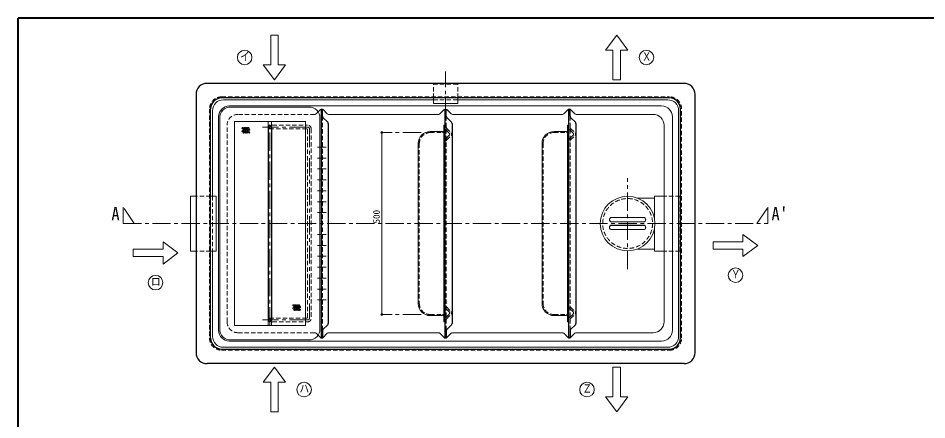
# Model space of a CAD drawing. Units: millimetres at full size, sheet at 1:10; details may follow other scales. Extents: x -2058 to 1992, y -1332 to 1478.
# Drawn here: x -2058 to 437, y 374 to 1478 of the extents above; entities that cross this region are included whole.
import ezdxf
from ezdxf.enums import TextEntityAlignment as Align

# ---------------------------------------------------------------- set-up
doc = ezdxf.new("R2010")
doc.units = ezdxf.units.MM
doc.header["$LTSCALE"] = 10
doc.header["$PDMODE"] = 32
doc.header["$PDSIZE"] = 5
doc.linetypes.add('CHAIN1', pattern=[8, 5, -1, 1, -1])
doc.linetypes.add('DASHED1', pattern=[1.8, 1.2, -0.6])
doc.layers.add('0-0____1', color=7, linetype='Continuous', lineweight=18)
doc.styles.add('ＭＳ ゴシック', font='')
doc.styles.get('ＭＳ ゴシック').set_extended_font_data('MS Gothic')

msp = doc.modelspace()

# ---------------------------------------------------------------- linework, layer by layer
at = {"layer": '0-0____1', "color": 1, "lineweight": 40}
for p in [(-2057.75, -1332.46), (1992.25, 1477.54)]:
    msp.add_line(p, (-2057.75, 1477.54), dxfattribs=at)
at = {"layer": '0-0____1', "color": 4, "lineweight": 9}
for p, q in [((-1364.38, 1430.71), (-1364.38, 1349.08)), ((-1343.97, 1430.71), (-1364.38, 1430.71)), ((-1343.97, 1349.08), (-1343.97, 1430.71)), ((-444.79, 1389.89), (-414.17, 1430.71)), ((-383.56, 1389.89), (-414.17, 1430.71)), ((-424.38, 1389.89), (-444.79, 1389.89)), ((-424.38, 1389.89), (-424.38, 1308.26)), ((-383.56, 1389.89), (-403.97, 1389.89)), ((-403.97, 1308.26), (-403.97, 1389.89)), ((-1384.79, 1349.08), (-1364.38, 1349.08)), ((-1384.79, 1349.08), (-1354.17, 1308.26)), ((-1323.56, 1349.08), (-1354.17, 1308.26)), ((-1343.97, 1349.08), (-1323.56, 1349.08)), ((-424.38, 1308.26), (-403.97, 1308.26)), ((-1477.39, 1236.47), (-290.96, 1236.47)), ((-1507.39, 620.05), (-1507.39, 1206.47)), ((-260.96, 1206.47), (-260.96, 620.05)), ((-889.17, 1183.26), (-889.17, 643.26)), ((-889.17, 1183.26), (-886.17, 1183.26)), ((-549.17, 1183.26), (-549.17, 643.26)), ((-549.17, 1183.26), (-546.17, 1183.26)), ((-1059.17, 663.26), (-1059.17, 1163.26)), ((-892.17, 1166.26), (-926.17, 1166.26)), ((-552.17, 1166.26), (-586.17, 1166.26)), ((-959.17, 1133.26), (-959.17, 693.26)), ((-619.17, 1133.26), (-619.17, 693.26)), ((-357.51, 983.36), (-310.67, 983.36)), ((-310.67, 988.76), (-310.67, 928.18)), ((-284.17, 988.76), (-310.67, 988.76)), ((-427.92, 930.13), (-340.42, 930.13)), ((-427.92, 917.63), (-340.42, 917.63)), ((-427.92, 908.88), (-340.42, 908.88)), ((-310.67, 898.33), (-310.67, 837.76)), ((-427.92, 896.38), (-340.42, 896.38)), ((-1659.99, 863.06), (-1619.17, 832.44)), ((-1659.99, 842.65), (-1659.99, 863.06)), ((-67.54, 863.06), (-149.17, 863.06)), ((-67.54, 822.24), (-26.72, 852.85)), ((-1659.99, 842.65), (-1741.62, 842.65)), ((-1741.62, 842.65), (-1741.62, 822.24)), ((-1659.99, 801.83), (-1619.17, 832.44)), ((-357.51, 843.16), (-310.67, 843.16)), ((-284.17, 837.76), (-310.67, 837.76)), ((-67.54, 822.24), (-67.54, 842.65)), ((-1741.62, 822.24), (-1659.99, 822.24)), ((-1659.99, 801.83), (-1659.99, 822.24)), ((-892.17, 660.26), (-926.17, 660.26)), ((-552.17, 660.26), (-586.17, 660.26)), ((-889.17, 643.26), (-886.17, 643.26)), ((-549.17, 643.26), (-546.17, 643.26)), ((-1477.39, 590.05), (-290.96, 590.05)), ((-1384.79, 477.44), (-1354.17, 518.26)), ((-1323.56, 477.44), (-1354.17, 518.26)), ((-424.38, 518.26), (-424.38, 436.63)), ((-403.97, 518.26), (-424.38, 518.26)), ((-403.97, 436.63), (-403.97, 518.26)), ((-1364.38, 477.44), (-1384.79, 477.44)), ((-1364.38, 477.44), (-1364.38, 395.81)), ((-1323.56, 477.44), (-1343.97, 477.44)), ((-1343.97, 395.81), (-1343.97, 477.44)), ((-444.79, 436.63), (-424.38, 436.63)), ((-444.79, 436.63), (-414.17, 395.81)), ((-383.56, 436.63), (-414.17, 395.81)), ((-403.97, 436.63), (-383.56, 436.63)), ((-1364.38, 395.81), (-1343.97, 395.81))]:
    msp.add_line(p, q, dxfattribs=at)
at = {"layer": '0-0____1', "color": 4, "linetype": 'CHAIN1', "lineweight": 9}
for p, q in [((-884.17, 1208.26), (-884.17, 1331.26)), ((-1262.87, 1178.26), (-1386.67, 1178.26)), ((-1366.67, 633.26), (-1366.67, 1193.26)), ((-1257.87, 1173.26), (-1257.87, 653.26)), ((-951.17, 1163.26), (-1059.17, 1163.26)), ((-1212.17, 1123.26), (-1236.17, 1123.26)), ((-1212.17, 1093.26), (-1236.17, 1093.26)), ((-1212.17, 1063.26), (-1236.17, 1063.26)), ((-1212.17, 1033.26), (-1236.17, 1033.26)), ((-384.17, 788.26), (-384.17, 1038.26)), ((-1212.17, 1003.26), (-1236.17, 1003.26)), ((-1212.17, 973.26), (-1236.17, 973.26)), ((-29.17, 913.26), (0.83, 958.26)), ((0.83, 958.26), (0.83, 913.26)), ((-1212.17, 943.26), (-1236.17, 943.26)), ((-1769.17, 913.26), (0.83, 913.26)), ((-1212.17, 883.26), (-1236.17, 883.26)), ((-1212.17, 853.26), (-1236.17, 853.26)), ((-1212.17, 823.26), (-1236.17, 823.26)), ((-1212.17, 793.26), (-1236.17, 793.26)), ((-1212.17, 763.26), (-1236.17, 763.26)), ((-1212.17, 733.26), (-1236.17, 733.26)), ((-1212.17, 703.26), (-1236.17, 703.26)), ((-951.17, 663.26), (-1059.17, 663.26)), ((-1262.87, 648.26), (-1386.67, 648.26))]:
    msp.add_line(p, q, dxfattribs=at)
at = {"layer": '0-0____1', "color": 5, "lineweight": 25}
for p, q in [((-229.17, 1298.26), (-1539.17, 1298.26)), ((-1569.17, 1268.26), (-1569.17, 558.26)), ((-269.17, 1258.26), (-1499.17, 1258.26)), ((-199.17, 558.26), (-199.17, 1268.26)), ((-1529.17, 598.26), (-1529.17, 1228.26)), ((-1226.17, 1226.26), (-1226.17, 600.26)), ((-1222.17, 1226.26), (-1226.17, 1226.26)), ((-1222.17, 1208.33), (-1222.17, 1226.26)), ((-882.17, 1226.26), (-886.17, 1226.26)), ((-886.17, 1226.26), (-886.17, 600.26)), ((-882.17, 1208.33), (-882.17, 1226.26)), ((-542.17, 1226.26), (-546.17, 1226.26)), ((-546.17, 1226.26), (-546.17, 600.26)), ((-542.17, 1208.33), (-542.17, 1226.26)), ((-239.17, 598.26), (-239.17, 1228.26)), ((-1220.71, 1204.79), (-1207.64, 1191.72)), ((-880.71, 1204.79), (-867.64, 1191.72)), ((-540.71, 1204.79), (-527.64, 1191.72)), ((-1371.67, 1178.26), (-1371.67, 648.26)), ((-1361.67, 1178.26), (-1361.67, 648.26)), ((-1206.17, 1188.19), (-1206.17, 638.33)), ((-866.17, 1188.19), (-866.17, 638.33)), ((-526.17, 1188.19), (-526.17, 638.33)), ((-1220.71, 621.72), (-1207.64, 634.79)), ((-880.71, 621.72), (-867.64, 634.79)), ((-540.71, 621.72), (-527.64, 634.79)), ((-882.17, 600.26), (-886.17, 600.26)), ((-882.17, 618.19), (-882.17, 600.26)), ((-1499.17, 568.26), (-269.17, 568.26)), ((-229.17, 528.26), (-1539.17, 528.26))]:
    msp.add_line(p, q, dxfattribs=at)
at = {"layer": '0-0____1', "color": 4, "linetype": 'DASHED1', "lineweight": 9}
for p, q in [((-850.67, 1258.26), (-850.67, 1296.26)), ((-917.67, 1253.26), (-850.67, 1253.26)), ((-1265.37, 1173.26), (-1361.67, 1173.26)), ((-1359.17, 1183.26), (-1262.87, 1183.26)), ((-1252.87, 1173.26), (-1252.87, 653.26)), ((-880.67, 1174.08), (-868.68, 1162.33)), ((-540.67, 1174.08), (-528.68, 1162.33)), ((-1262.87, 1170.76), (-1262.87, 655.76)), ((-926.17, 1163.26), (-892.17, 1163.26)), ((-883.47, 1171.22), (-874.74, 1162.68)), ((-883.47, 1146.3), (-874.74, 1154.84)), ((-880.67, 1143.44), (-868.68, 1155.19)), ((-586.17, 1163.26), (-552.17, 1163.26)), ((-543.47, 1171.22), (-534.74, 1162.68)), ((-543.47, 1146.3), (-534.74, 1154.84)), ((-540.67, 1143.44), (-528.68, 1155.19)), ((-1222.17, 1135.76), (-1226.17, 1135.76)), ((-956.17, 1133.26), (-956.17, 693.26)), ((-616.17, 1133.26), (-616.17, 693.26)), ((-1222.17, 1110.76), (-1226.17, 1110.76)), ((-1222.17, 1105.76), (-1226.17, 1105.76)), ((-1222.17, 1080.76), (-1226.17, 1080.76)), ((-1222.17, 1075.76), (-1226.17, 1075.76)), ((-1222.17, 1050.76), (-1226.17, 1050.76)), ((-1222.17, 1045.76), (-1226.17, 1045.76)), ((-1222.17, 1020.76), (-1226.17, 1020.76)), ((-1222.17, 1015.76), (-1226.17, 1015.76)), ((-1529.17, 988.76), (-1569.17, 988.76)), ((-1524.17, 988.76), (-1524.17, 837.76)), ((-1222.17, 990.76), (-1226.17, 990.76)), ((-1222.17, 985.76), (-1226.17, 985.76)), ((-240.67, 988.76), (-284.17, 988.76)), ((-240.67, 837.76), (-240.67, 988.76)), ((-1222.17, 960.76), (-1226.17, 960.76)), ((-1222.17, 955.76), (-1226.17, 955.76)), ((-1222.17, 930.76), (-1226.17, 930.76)), ((-1222.17, 925.76), (-1226.17, 925.76)), ((-1222.17, 900.76), (-1226.17, 900.76)), ((-1222.17, 895.76), (-1226.17, 895.76)), ((-1222.17, 870.76), (-1226.17, 870.76)), ((-1222.17, 865.76), (-1226.17, 865.76)), ((-1529.17, 837.76), (-1569.17, 837.76)), ((-1222.17, 840.76), (-1226.17, 840.76)), ((-1222.17, 835.76), (-1226.17, 835.76)), ((-240.67, 837.76), (-284.17, 837.76)), ((-1222.17, 810.76), (-1226.17, 810.76)), ((-1222.17, 805.76), (-1226.17, 805.76)), ((-1222.17, 780.76), (-1226.17, 780.76)), ((-1222.17, 775.76), (-1226.17, 775.76)), ((-1222.17, 750.76), (-1226.17, 750.76)), ((-1222.17, 745.76), (-1226.17, 745.76)), ((-1222.17, 720.76), (-1226.17, 720.76)), ((-1222.17, 715.76), (-1226.17, 715.76)), ((-1222.17, 690.76), (-1226.17, 690.76)), ((-883.47, 680.22), (-874.74, 671.68)), ((-880.67, 683.08), (-868.68, 671.33)), ((-543.47, 680.22), (-534.74, 671.68)), ((-540.67, 683.08), (-528.68, 671.33)), ((-1265.37, 653.26), (-1361.67, 653.26)), ((-926.17, 663.26), (-892.17, 663.26)), ((-883.47, 655.3), (-874.74, 663.84)), ((-880.67, 652.44), (-868.68, 664.19)), ((-586.17, 663.26), (-552.17, 663.26)), ((-543.47, 655.3), (-534.74, 663.84)), ((-540.67, 652.44), (-528.68, 664.19)), ((-1359.17, 643.26), (-1262.87, 643.26))]:
    msp.add_line(p, q, dxfattribs=at)
at = {"layer": '0-0____1', "linetype": 'DASHED1'}
for p, q in [((-1499.17, 1261.26), (-269.17, 1261.26)), ((-1532.17, 1228.26), (-1532.17, 598.26)), ((-236.17, 598.26), (-236.17, 1228.26)), ((-1243.06, 1213.26), (-1454.17, 1213.26)), ((-1239.49, 1214.76), (-1234.31, 1220.05)), ((-1222.17, 1208.33), (-1222.17, 618.19)), ((-882.17, 1208.33), (-882.17, 618.19)), ((-542.17, 1208.33), (-542.17, 618.19)), ((-1484.17, 643.26), (-1484.17, 1183.26)), ((-1454.17, 613.26), (-1243.06, 613.26)), ((-1239.49, 611.76), (-1234.31, 606.47)), ((-1499.17, 565.26), (-269.17, 565.26))]:
    msp.add_line(p, q, dxfattribs=at)
at = {"layer": '0-0____1'}
for p, q in [((-917.67, 1253.26), (-1494.17, 1253.26)), ((-917.67, 1243.26), (-917.67, 1258.26)), ((-274.17, 1253.26), (-850.67, 1253.26)), ((-1524.17, 988.76), (-1524.17, 1223.26)), ((-1259.17, 1233.26), (-1474.17, 1233.26)), ((-1234.31, 1220.05), (-1227.75, 1226.76)), ((-1208.86, 1214.76), (-1220.6, 1226.76)), ((-899.49, 1214.76), (-887.75, 1226.76)), ((-868.86, 1214.76), (-880.6, 1226.76)), ((-559.49, 1214.76), (-547.75, 1226.76)), ((-528.86, 1214.76), (-540.6, 1226.76)), ((-244.17, 603.26), (-244.17, 1223.26)), ((-1504.17, 623.26), (-1504.17, 1203.26)), ((-1229.17, 623.26), (-1229.17, 1203.26)), ((-903.06, 1213.26), (-1205.28, 1213.26)), ((-563.06, 1213.26), (-865.28, 1213.26)), ((-314.17, 1213.26), (-525.28, 1213.26)), ((-1464.17, 633.26), (-1464.17, 1193.26)), ((-1269.17, 1193.26), (-1464.17, 1193.26)), ((-1371.67, 1193.26), (-1371.67, 1178.26)), ((-1361.67, 1178.26), (-1361.67, 1193.26)), ((-1269.17, 633.26), (-1269.17, 1193.26)), ((-284.17, 643.26), (-284.17, 1183.26)), ((-1569.17, 988.76), (-1584.17, 988.76)), ((-1584.17, 837.76), (-1584.17, 988.76)), ((-1529.17, 988.76), (-1514.17, 988.76)), ((-1514.17, 837.76), (-1514.17, 988.76)), ((-427.92, 929.51), (-340.42, 929.51)), ((-427.92, 918.26), (-340.42, 918.26)), ((-427.92, 908.26), (-340.42, 908.26)), ((-427.92, 897.01), (-340.42, 897.01)), ((-1569.17, 837.76), (-1584.17, 837.76)), ((-1529.17, 837.76), (-1514.17, 837.76)), ((-1524.17, 603.26), (-1524.17, 837.76)), ((-1464.17, 633.26), (-1269.17, 633.26)), ((-1371.67, 633.26), (-1371.67, 648.26)), ((-1361.67, 648.26), (-1361.67, 633.26)), ((-1234.31, 606.47), (-1227.75, 599.76)), ((-1208.86, 611.76), (-1220.6, 599.76)), ((-1205.28, 613.26), (-903.06, 613.26)), ((-899.49, 611.76), (-887.75, 599.76)), ((-868.86, 611.76), (-880.6, 599.76)), ((-865.28, 613.26), (-563.06, 613.26)), ((-559.49, 611.76), (-547.75, 599.76)), ((-528.86, 611.76), (-540.6, 599.76)), ((-525.28, 613.26), (-314.17, 613.26)), ((-1474.17, 593.26), (-1259.17, 593.26)), ((-1494.17, 573.26), (-274.17, 573.26))]:
    msp.add_line(p, q, dxfattribs=at)
at = {"layer": '0-0____1', "color": 4, "linetype": 'DASHED1', "lineweight": 9}
for points in [[(-917.67, 1258.26), (-917.67, 1296.26), (-850.67, 1296.26)], [(-874.74, 1162.68), (-874.46, 1162.31), (-873.99, 1161.67), (-873.56, 1161.04), (-873.2, 1160.4), (-872.92, 1159.76), (-872.77, 1159.13), (-872.74, 1158.76), (-872.77, 1158.39), (-872.92, 1157.75), (-873.2, 1157.12), (-873.56, 1156.48), (-873.99, 1155.85), (-874.46, 1155.21), (-874.74, 1154.84)], [(-534.74, 1162.68), (-534.46, 1162.31), (-533.99, 1161.67), (-533.56, 1161.04), (-533.2, 1160.4), (-532.92, 1159.76), (-532.77, 1159.13), (-532.74, 1158.76), (-532.77, 1158.39), (-532.92, 1157.75), (-533.2, 1157.12), (-533.56, 1156.48), (-533.99, 1155.85), (-534.46, 1155.21), (-534.74, 1154.84)], [(-874.74, 663.84), (-874.46, 664.21), (-873.99, 664.85), (-873.56, 665.48), (-873.2, 666.12), (-872.92, 666.75), (-872.77, 667.39), (-872.74, 667.76), (-872.77, 668.13), (-872.92, 668.76), (-873.2, 669.4), (-873.56, 670.04), (-873.99, 670.67), (-874.46, 671.31), (-874.74, 671.68)], [(-534.74, 663.84), (-534.46, 664.21), (-533.99, 664.85), (-533.56, 665.48), (-533.2, 666.12), (-532.92, 666.75), (-532.77, 667.39), (-532.74, 667.76), (-532.77, 668.13), (-532.92, 668.76), (-533.2, 669.4), (-533.56, 670.04), (-533.99, 670.67), (-534.46, 671.31), (-534.74, 671.68)]]:
    msp.add_lwpolyline(points, dxfattribs=at)
at = {"layer": '0-0____1'}
msp.add_lwpolyline([(-917.67, 1243.26), (-850.67, 1243.26), (-850.67, 1258.26)], dxfattribs=at)
at = {"layer": '0-0____1', "color": 4, "linetype": 'CHAIN1', "lineweight": 9}
msp.add_lwpolyline([(-1739.17, 913.26), (-1769.17, 958.26), (-1769.17, 913.26)], dxfattribs=at)
at = {"layer": '0-0____1', "color": 4, "lineweight": 9}
for points in [[(-67.54, 863.06), (-67.54, 883.46), (-26.72, 852.85)], [(-149.17, 863.06), (-149.17, 842.65), (-67.54, 842.65)]]:
    msp.add_lwpolyline(points, dxfattribs=at)
at = {"layer": '0-0____1', "color": 5, "lineweight": 25}
for points in [[(-1222.17, 618.19), (-1222.17, 600.26), (-1226.17, 600.26)], [(-542.17, 618.19), (-542.17, 600.26), (-546.17, 600.26)]]:
    msp.add_lwpolyline(points, dxfattribs=at)
at = {"layer": '0-0____1'}
for centre, radius in [((-1435.81, 1369.48), 20), ((-332.54, 1369.48), 20), ((-384.17, 913.26), 75), ((-87.95, 771.22), 20), ((-1680.4, 750.81), 20), ((-1272.54, 457.03), 20), ((-495.81, 457.03), 20)]:
    msp.add_circle(centre, radius, dxfattribs=at)
at = {"layer": '0-0____1', "color": 4, "lineweight": 9}
for centre in [(-1441.21, 1175.47), (-1438.71, 1171.47), (-1436.21, 1175.47), (-1433.71, 1171.47), (-1431.21, 1175.47), (-1428.71, 1171.47), (-1426.21, 1175.47), (-1423.71, 1171.47), (-1441.21, 1167.47), (-1438.71, 1163.47), (-1436.21, 1167.47), (-1433.71, 1163.47), (-1431.21, 1167.47), (-1428.71, 1163.47), (-1426.21, 1167.47), (-1423.71, 1163.47), (-1301.71, 688.18), (-1301.71, 680.18), (-1299.21, 684.18), (-1299.21, 676.18), (-1296.71, 688.18), (-1296.71, 680.18), (-1294.21, 684.18), (-1294.21, 676.18), (-1291.71, 688.18), (-1291.71, 680.18), (-1289.21, 684.18), (-1289.21, 676.18), (-1286.71, 688.18), (-1286.71, 680.18), (-1284.21, 684.18), (-1284.21, 676.18)]:
    msp.add_circle(centre, 2, dxfattribs=at)
at = {"layer": '0-0____1', "color": 4, "linetype": 'DASHED1', "lineweight": 9}
msp.add_circle((-384.17, 913.26), 68.5, dxfattribs=at)
at = {"layer": '0-0____1', "color": 5, "lineweight": 25}
for centre, radius, start, end in [((-1539.17, 1268.26), 30, 90, 180), ((-229.17, 1268.26), 30, 0, 90), ((-1499.17, 1228.26), 30, 90, 180), ((-269.17, 1228.26), 30, 0, 90), ((-1217.17, 1208.33), 5, 180, 225), ((-877.17, 1208.33), 5, 180, 225), ((-537.17, 1208.33), 5, 180, 225), ((-1366.67, 1178.26), 5, 0, 180), ((-1211.17, 1188.19), 5, 0, 45), ((-871.17, 1188.19), 5, 0, 45), ((-531.17, 1188.19), 5, 0, 45), ((-1366.67, 648.26), 5, 180, 0), ((-1211.17, 638.33), 5, 315, 0), ((-871.17, 638.33), 5, 315, 0), ((-531.17, 638.33), 5, 315, 0), ((-1217.17, 618.19), 5, 135, 180), ((-877.17, 618.19), 5, 135, 180), ((-537.17, 618.19), 5, 135, 180), ((-1499.17, 598.26), 30, 180, 270), ((-269.17, 598.26), 30, 270, 0), ((-1539.17, 558.26), 30, 180, 270), ((-229.17, 558.26), 30, 270, 0)]:
    msp.add_arc(centre, radius, start, end, dxfattribs=at)
at = {"layer": '0-0____1', "linetype": 'DASHED1'}
for centre, radius, start, end in [((-1499.17, 1228.26), 33, 90, 180), ((-269.17, 1228.26), 33, 0, 90), ((-1454.17, 1183.26), 30, 90, 180), ((-1243.06, 1218.26), 5, 270, 315.6053), ((-1366.67, 1178.26), 5, 180, 0), ((-1366.67, 648.26), 5, 0, 180), ((-1454.17, 643.26), 30, 180, 270), ((-1243.06, 608.26), 5, 44.3947, 90), ((-1499.17, 598.26), 33, 180, 270), ((-269.17, 598.26), 33, 270, 0)]:
    msp.add_arc(centre, radius, start, end, dxfattribs=at)
at = {"layer": '0-0____1'}
for centre, radius, start, end in [((-1494.17, 1223.26), 30, 90, 180), ((-274.17, 1223.26), 30, 0, 90), ((-1474.17, 1203.26), 30, 90, 180), ((-1259.17, 1203.26), 30, 0, 90), ((-1224.17, 1223.26), 5, 44.3947, 135.6053), ((-884.17, 1223.26), 5, 44.3947, 135.6053), ((-544.17, 1223.26), 5, 44.3947, 135.6053), ((-1205.28, 1218.26), 5, 224.3947, 270), ((-903.06, 1218.26), 5, 270, 315.6053), ((-865.28, 1218.26), 5, 224.3947, 270), ((-563.06, 1218.26), 5, 270, 315.6053), ((-525.28, 1218.26), 5, 224.3947, 270), ((-314.17, 1183.26), 30, 0, 90), ((-427.92, 923.88), 5.62, 90, 270), ((-340.42, 923.88), 5.62, 270, 90), ((-427.92, 902.63), 5.62, 90, 270), ((-340.42, 902.63), 5.62, 270, 90), ((-314.17, 643.26), 30, 270, 0), ((-1494.17, 603.26), 30, 180, 270), ((-1474.17, 623.26), 30, 180, 270), ((-1259.17, 623.26), 30, 270, 0), ((-1224.17, 603.26), 5, 224.3947, 315.6053), ((-1205.28, 608.26), 5, 90, 135.6053), ((-903.06, 608.26), 5, 44.3947, 90), ((-884.17, 603.26), 5, 224.3947, 315.6053), ((-865.28, 608.26), 5, 90, 135.6053), ((-563.06, 608.26), 5, 44.3947, 90), ((-544.17, 603.26), 5, 224.3947, 315.6053), ((-525.28, 608.26), 5, 90, 135.6053), ((-274.17, 603.26), 30, 270, 0)]:
    msp.add_arc(centre, radius, start, end, dxfattribs=at)
at = {"layer": '0-0____1', "color": 4, "lineweight": 9}
for centre, radius, start, end in [((-1477.39, 1206.47), 30, 90, 180), ((-290.96, 1206.47), 30, 0, 90), ((-926.17, 1133.26), 33, 90, 180), ((-892.17, 1169.26), 3, 270, 0), ((-586.17, 1133.26), 33, 90, 180), ((-552.17, 1169.26), 3, 270, 0), ((-427.92, 923.88), 6.25, 90, 270), ((-340.42, 923.88), 6.25, 270, 90), ((-427.92, 902.63), 6.25, 90, 270), ((-340.42, 902.63), 6.25, 270, 90), ((-926.17, 693.26), 33, 180, 270), ((-586.17, 693.26), 33, 180, 270), ((-892.17, 657.26), 3, 0, 90), ((-552.17, 657.26), 3, 0, 90), ((-1477.39, 620.05), 30, 180, 270), ((-290.96, 620.05), 30, 270, 0)]:
    msp.add_arc(centre, radius, start, end, dxfattribs=at)
at = {"layer": '0-0____1', "color": 4, "linetype": 'DASHED1', "lineweight": 9}
for centre, radius, start, end in [((-1361.67, 1183.26), 10, 180, 270), ((-1359.17, 1185.76), 2.5, 180, 270), ((-1265.37, 1170.76), 2.5, 0, 90), ((-1262.87, 1173.26), 10, 0, 90), ((-877.17, 1177.65), 9, 180, 225.6053), ((-877.17, 1177.65), 5, 180, 225.6053), ((-537.17, 1177.65), 9, 180, 225.6053), ((-537.17, 1177.65), 5, 180, 225.6053), ((-926.17, 1133.26), 30, 90, 180), ((-892.17, 1169.26), 6, 270, 0), ((-872.17, 1158.76), 5, 314.3947, 45.6053), ((-586.17, 1133.26), 30, 90, 180), ((-552.17, 1169.26), 6, 270, 0), ((-532.17, 1158.76), 5, 314.3947, 45.6053), ((-877.17, 1139.87), 9, 134.3947, 180), ((-877.17, 1139.87), 5, 134.3947, 180), ((-537.17, 1139.87), 9, 134.3947, 180), ((-537.17, 1139.87), 5, 134.3947, 180), ((-926.17, 693.26), 30, 180, 270), ((-877.17, 686.65), 9, 180, 225.6053), ((-877.17, 686.65), 5, 180, 225.6053), ((-586.17, 693.26), 30, 180, 270), ((-537.17, 686.65), 9, 180, 225.6053), ((-537.17, 686.65), 5, 180, 225.6053), ((-1361.67, 643.26), 10, 90, 180), ((-1265.37, 655.76), 2.5, 270, 0), ((-1262.87, 653.26), 10, 270, 0), ((-892.17, 657.26), 6, 0, 90), ((-877.17, 648.87), 9, 134.3947, 180), ((-877.17, 648.87), 5, 134.3947, 180), ((-872.17, 667.76), 5, 314.3947, 45.6053), ((-552.17, 657.26), 6, 0, 90), ((-537.17, 648.87), 9, 134.3947, 180), ((-537.17, 648.87), 5, 134.3947, 180), ((-532.17, 667.76), 5, 314.3947, 45.6053), ((-1359.17, 640.76), 2.5, 90, 180)]:
    msp.add_arc(centre, radius, start, end, dxfattribs=at)
at = {"layer": '0-0____1', "color": 4, "linetype": 'CHAIN1', "lineweight": 9}
for centre, start, end in [((-1361.67, 1183.26), 180, 270), ((-1262.87, 1173.26), 0, 90), ((-1262.87, 653.26), 270, 0), ((-1361.67, 643.26), 90, 180)]:
    msp.add_arc(centre, 5, start, end, dxfattribs=at)
at = {"layer": '0-0____1', "color": 1}
for p in [(-1059.17, 1163.26), (-1059.17, 663.26)]:
    msp.add_point(p, dxfattribs=at)

# ---------------------------------------------------------------- texts
at = {"layer": '0-0____1', "style": 'ＭＳ ゴシック'}
for s, height, width, p in [('イ', 21.99, 0.85, (-1448.31, 1354.48)), ('Ｘ', 21.99, 0.85, (-345.04, 1354.48)), ('A', 36.66, 0.9, (-1801.67, 910.76)), ("A'", 36.66, 0.9, (10.83, 910.76)), ('Ｙ', 21.99, 0.85, (-100.45, 756.22)), ('ロ', 21.99, 0.85, (-1692.9, 735.81)), ('ハ', 21.99, 0.85, (-1285.04, 442.03)), ('Ｚ', 21.99, 0.85, (-508.31, 442.03))]:
    msp.add_text(s, height=height, dxfattribs=dict(at, width=width)).set_placement(p, align=Align.BOTTOM_LEFT)
msp.add_text('500', height=18.33, rotation=90, dxfattribs=at).set_placement((-1059.17, 913.26), align=Align.BOTTOM_LEFT)

doc.saveas('drawing.dxf')
